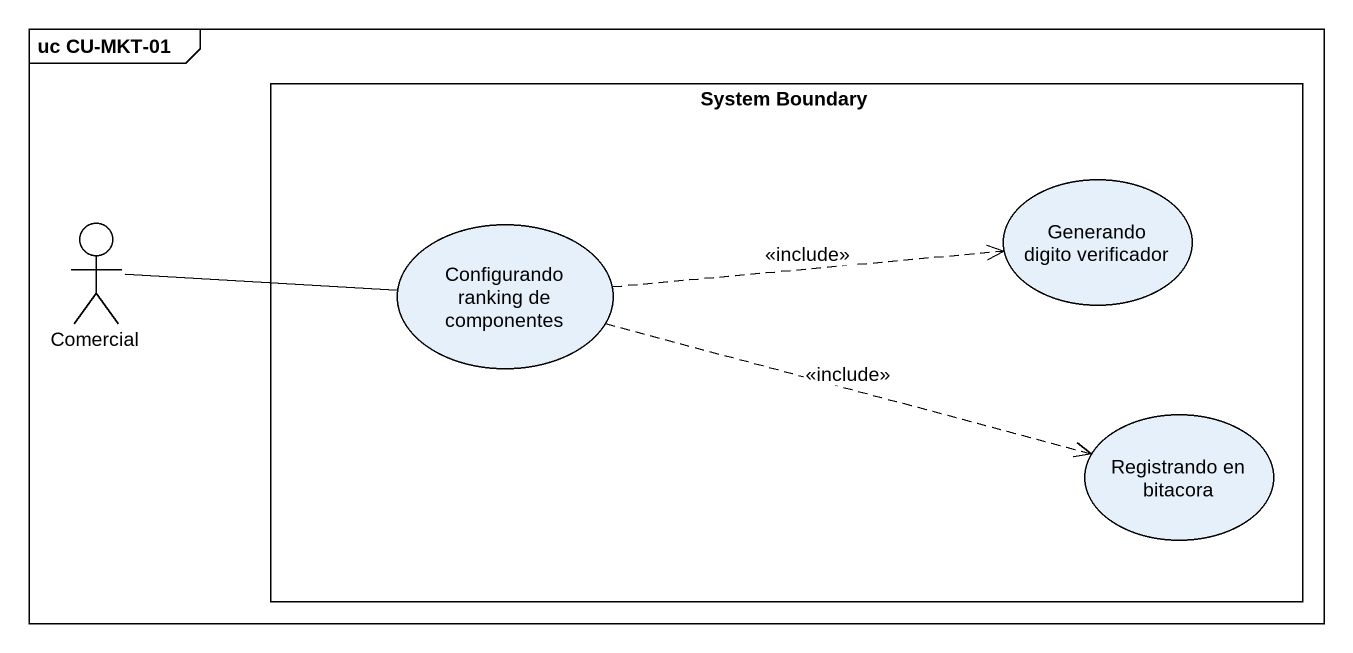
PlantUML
@startuml
mainframe uc CU-MKT-01
rectangle "System Boundary" as System_Boundary {
  usecase "Generando digito verificador" as Generando_digito_verificador
  usecase "Configurando ranking de componentes" as Configurando_ranking_de
  usecase "Registrando en bitacora" as Registrando_en_bitacora
}
actor Comercial
Comercial -right- Configurando_ranking_de
Configurando_ranking_de .right.> Generando_digito_verificador : <<include>>
Configurando_ranking_de .right.> Registrando_en_bitacora : <<include>>
@enduml
